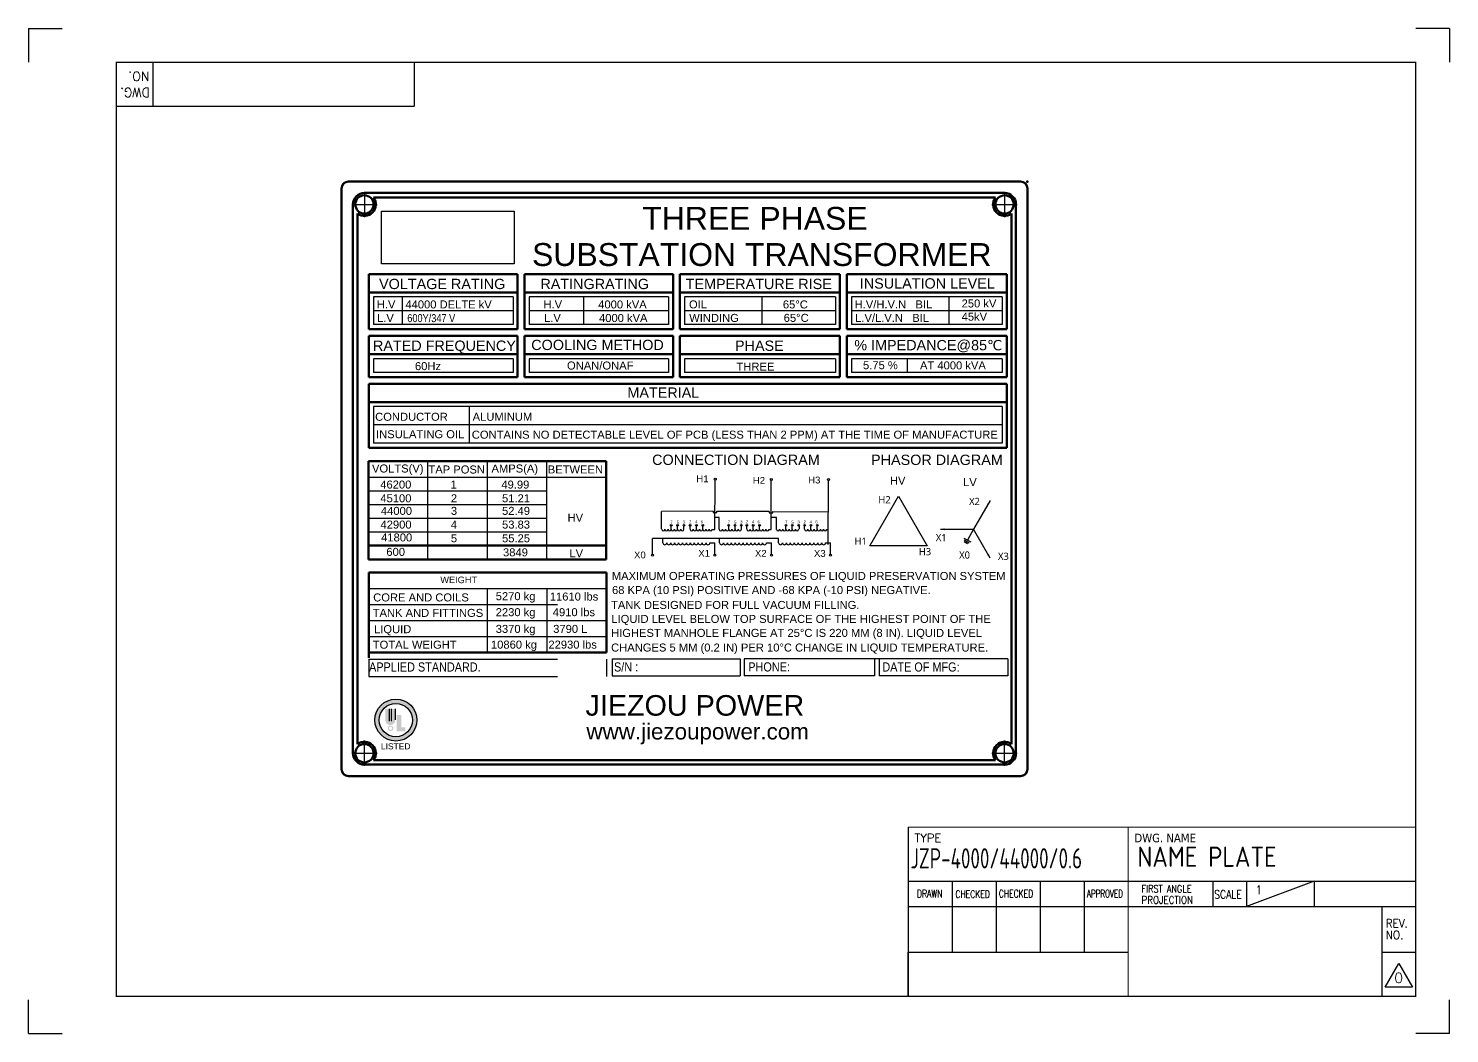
# Model space of a CAD drawing. Header units: millimetres. Extents: x 198976 to 421125, y -418833 to -203687.
# Drawn here: x 229195 to 229817, y -211116 to -210677 of the extents above; entities that cross this region are included whole.
import ezdxf
from ezdxf.enums import TextEntityAlignment as Align

# ---------------------------------------------------------------- set-up
doc = ezdxf.new("R2010")
doc.units = ezdxf.units.MM
doc.header["$LTSCALE"] = 13
doc.linetypes.add('CENTER', pattern=[50.8, 31.75, -6.35, 6.35, -6.35])
doc.linetypes.add('HIDDEN', pattern=[9.525, 6.35, -3.175])
doc.layers.get('0').update_dxf_attribs({"color": 1, "linetype": 'CENTER'})
for name, color, linetype in [('1', 4, 'Continuous'), ('2', 3, 'Continuous'), ('4', 2, 'HIDDEN'), ('粗实线', 4, 'Continuous')]:
    doc.layers.add(name, color=color, linetype=linetype)
doc.layers.add('paper', color=254, linetype='Continuous', plot=False)
doc.layers.add('标注、文本', color=3, linetype='Continuous', lineweight=25)
doc.layers.add('铁心', color=3, linetype='Continuous', lineweight=0)
doc.styles.add('Arial_txtstyle_2.50_0_0', font='arial.ttf')
doc.styles.add('Note Text (ANSI)', font='arial.ttf')
doc.styles.add('ROMANS', font='romans.shx', dxfattribs={"bigfont": 'whgtxt.shx'})
doc.styles.get("Standard").update_dxf_attribs({"font": 'gbenor.shx', "bigfont": 'gbcbig.shx'})
doc.styles.add('Tahoma_txtstyle_30.40_0_0', font='tahoma.ttf')
doc.styles.add('宋体', font='', dxfattribs={"width": 0.6})
doc.styles.get('宋体').set_extended_font_data('Microsoft YaHei')
picture_1 = doc.add_image_def('image1.jpg', size_in_pixel=(2343, 933))

msp = doc.modelspace()

# ---------------------------------------------------------------- hatches: boundary and pattern name
at = {"layer": '标注、文本'}
h = msp.add_hatch(color=0, dxfattribs=at)
h.paths.add_polyline_path([(229346.57, -210979.16, 1), (229364.94, -210979.16, 1)])
h.paths.add_polyline_path([(229363.03, -210979.16, -1), (229348.45, -210979.16, -1)], flags=16)
h.paths.add_polyline_path([(229352.89, -210974.31), (229352.89, -210979.63, 1), (229353.77, -210979.63), (229353.77, -210974.31), (229355.49, -210974.31), (229355.49, -210979.16, -1.013017), (229351.17, -210979.16), (229351.17, -210974.31)], flags=0)
h.paths.add_polyline_path([(229356.2, -210976.91), (229358.18, -210976.91), (229358.18, -210982.34), (229359.89, -210982.34), (229359.89, -210984.1), (229356.2, -210984.1)], flags=0)
h.paths.add_polyline_path([(229354.7, -210982.8, -1), (229352.28, -210982.8, -1)], flags=0)
h.paths.add_polyline_path([(229354.26, -210982.8, -1), (229352.71, -210982.8, -1)], flags=0)

# ---------------------------------------------------------------- linework, layer by layer
at = {"color": 0}
for p, q in [((229336.55, -210753.69), (229347.55, -210753.69)), ((229342.05, -210748.19), (229342.05, -210759.19)), ((229616.55, -210753.69), (229627.55, -210753.69)), ((229622.05, -210748.19), (229622.05, -210759.19)), ((229342.05, -210999.19), (229342.05, -210988.19)), ((229622.05, -210999.19), (229622.05, -210988.19)), ((229336.55, -210993.69), (229347.55, -210993.69)), ((229616.55, -210993.69), (229627.55, -210993.69))]:
    msp.add_line(p, q, dxfattribs=at)
at = {"layer": '1', "const_width": 0.518}
msp.add_lwpolyline([(229233.56, -211100.01), (229801.9, -211100.01), (229801.9, -210691.52), (229233.56, -210691.52), (229233.56, -211100.01)], dxfattribs=at)
at = {"layer": '2'}
for p, q in [((229249.54, -210691.52), (229249.54, -210710.76)), ((229363.8, -210691.52), (229363.8, -210710.76)), ((229233.56, -210710.76), (229363.8, -210710.76)), ((229579.89, -211026.01), (229579.89, -211100.01)), ((229579.89, -211049.69), (229801.9, -211049.69)), ((229599.13, -211049.69), (229599.13, -211080.73)), ((229618.37, -211049.69), (229618.37, -211080.73)), ((229637.61, -211049.69), (229637.61, -211080.73)), ((229656.85, -211049.69), (229656.85, -211080.73)), ((229713.1, -211049.69), (229713.1, -211060.79)), ((229757.5, -211049.69), (229727.9, -211060.79)), ((229727.9, -211049.69), (229727.9, -211060.79)), ((229757.5, -211049.69), (229757.5, -211060.79)), ((229579.89, -211060.79), (229676.09, -211060.79)), ((229676.09, -211060.79), (229801.9, -211060.79)), ((229787.1, -211060.79), (229787.1, -211100.01)), ((229579.89, -211080.73), (229676.09, -211080.73)), ((229579.89, -211099.97), (229579.89, -211080.73)), ((229787.1, -211080.73), (229801.9, -211080.73)), ((229788.58, -211095.94), (229794.5, -211085.69)), ((229794.5, -211085.69), (229800.42, -211095.94)), ((229800.42, -211095.94), (229788.58, -211095.94))]:
    msp.add_line(p, q, dxfattribs=at)
at = {"layer": '2', "color": 0, "linetype": 'Continuous'}
for p, q in [((229343.85, -210884.91), (229421.85, -210884.91)), ((229343.85, -210890.91), (229421.85, -210890.91)), ((229494.6, -210887.9), (229494.6, -210888.44)), ((229494.6, -210888.44), (229496.22, -210888.44)), ((229496.22, -210888.44), (229496.22, -210887.9)), ((229496.22, -210887.9), (229519.12, -210887.9)), ((229519.12, -210888.01), (229519.12, -210888.55)), ((229519.12, -210888.55), (229520.74, -210888.55)), ((229520.74, -210888.55), (229520.74, -210888.01)), ((229520.74, -210888.01), (229545, -210888.12)), ((229343.85, -210896.91), (229421.85, -210896.91)), ((229343.93, -210935.65), (229447.93, -210935.65)), ((229343.93, -210942.65), (229447.93, -210942.65)), ((229343.93, -210949.65), (229447.93, -210949.65)), ((229565.19, -210952.34), (229508.11, -210952.34))]:
    msp.add_line(p, q, dxfattribs=at)
at = {"layer": '2', "color": 0}
for p, q in [((229563.11, -210903.02), (229575.67, -210881.25)), ((229575.67, -210881.25), (229588.24, -210903.02)), ((229494.6, -210887.9), (229472.06, -210887.92)), ((229472.06, -210895.76), (229472.06, -210887.92)), ((229497.22, -210890.67), (229495.44, -210890.67)), ((229522.26, -210890.67), (229519.94, -210890.67)), ((229608.48, -210895.76), (229605.77, -210900.46)), ((229468.09, -210899.74), (229468.09, -210899.72)), ((229588.24, -210903.02), (229563.11, -210903.02)), ((229604.3, -210899.61), (229607.24, -210901.31)), ((229604.31, -210900.32), (229606.62, -210901.66)), ((229604.39, -210901.15), (229605.86, -210902))]:
    msp.add_line(p, q, dxfattribs=at)
at = {"layer": '2', "color": 0, "linetype": 'Continuous'}
for points in [[(229495.37, -210895.84), (229495.51, -210874.25)], [(229519.92, -210895.84), (229520.02, -210874.37)], [(229544.93, -210902.34), (229545.06, -210874.48)]]:
    msp.add_lwpolyline(points, dxfattribs=at)
at = {"layer": '2', "color": 0}
for points in [[(229615.74, -210883.2), (229608.48, -210895.76)], [(229593.97, -210895.76), (229608.48, -210895.76)], [(229615.74, -210908.33), (229608.48, -210895.76)]]:
    msp.add_lwpolyline(points, dxfattribs=at)
for points in [[(229615.74, -210883.2, 0, 0.871, 0), (229614.87, -210884.71, 0.871, 0.871, 0)], [(229593.97, -210895.76, 0, 0.871, 0), (229595.72, -210895.76, 0.871, 0.871, 0)], [(229615.74, -210908.33, 0, 0.871, 0), (229614.87, -210906.82, 0.871, 0.871, 0)]]:
    msp.add_lwpolyline(points, format="xyseb", dxfattribs=at)
at = {"layer": '4', "color": 0, "linetype": 'ByBlock', "lineweight": -3}
for p, q in [((229346.07, -210794.17), (229346.07, -210806.17)), ((229407.04, -210794.17), (229346.07, -210794.17)), ((229358.49, -210794.17), (229358.49, -210806.17)), ((229407.04, -210794.17), (229407.04, -210806.17)), ((229414.07, -210794.17), (229414.07, -210806.17)), ((229475.04, -210794.17), (229414.07, -210794.17)), ((229437.91, -210794.17), (229437.91, -210806.17)), ((229475.04, -210794.17), (229475.04, -210806.17)), ((229482.09, -210794.17), (229482.09, -210806.17)), ((229548.05, -210794.17), (229482.09, -210794.17)), ((229515.93, -210794.17), (229515.93, -210806.17)), ((229548.05, -210794.17), (229548.05, -210806.17)), ((229555.07, -210794.17), (229555.07, -210806.17)), ((229621.05, -210794.17), (229555.07, -210794.17)), ((229597.72, -210794.17), (229597.72, -210806.17)), ((229621.05, -210794.17), (229621.05, -210806.17)), ((229407.04, -210800.17), (229346.07, -210800.17)), ((229475.04, -210800.17), (229414.07, -210800.17)), ((229548.05, -210800.17), (229482.09, -210800.17)), ((229621.05, -210800.17), (229555.07, -210800.17)), ((229407.04, -210806.17), (229346.07, -210806.17)), ((229475.04, -210806.17), (229414.07, -210806.17)), ((229548.05, -210806.17), (229482.09, -210806.17)), ((229621.05, -210806.17), (229555.07, -210806.17)), ((229346.07, -210821.17), (229346.07, -210827.17)), ((229407.04, -210821.17), (229346.07, -210821.17)), ((229407.04, -210821.17), (229407.04, -210827.17)), ((229414.07, -210821.17), (229414.07, -210827.17)), ((229475.04, -210821.17), (229414.07, -210821.17)), ((229475.04, -210821.17), (229475.04, -210827.17)), ((229482.09, -210821.17), (229482.09, -210827.17)), ((229548.05, -210821.17), (229482.09, -210821.17)), ((229548.05, -210821.17), (229548.05, -210827.17)), ((229555.07, -210821.17), (229555.07, -210827.17)), ((229621.05, -210821.17), (229555.07, -210821.17)), ((229579.45, -210821.17), (229579.45, -210827.17)), ((229621.05, -210821.17), (229621.05, -210827.17)), ((229407.04, -210827.17), (229346.07, -210827.17)), ((229475.04, -210827.17), (229414.07, -210827.17)), ((229548.05, -210827.17), (229482.09, -210827.17)), ((229621.05, -210827.17), (229555.07, -210827.17)), ((229345.96, -210842.12), (229345.96, -210858.12)), ((229621.05, -210842.12), (229345.96, -210842.12)), ((229387.81, -210842.12), (229387.81, -210858.12)), ((229621.05, -210842.12), (229621.05, -210858.12)), ((229621.05, -210850.12), (229345.96, -210850.12)), ((229621.05, -210858.12), (229345.96, -210858.12)), ((229343.85, -210872.91), (229447.85, -210872.91)), ((229343.93, -210921.65), (229447.93, -210921.65))]:
    msp.add_line(p, q, dxfattribs=at)
at = {"layer": '4', "color": 0, "lineweight": -3}
for p, q in [((229369.85, -210908.91), (229369.85, -210865.91)), ((229395.85, -210908.91), (229395.85, -210865.91)), ((229421.85, -210908.91), (229421.85, -210865.91)), ((229343.85, -210878.91), (229421.85, -210878.91)), ((229395.93, -210949.65), (229395.93, -210921.65)), ((229421.93, -210949.65), (229421.93, -210921.65)), ((229343.93, -210928.65), (229447.93, -210928.65)), ((229343.92, -210952.6), (229447.9, -210952.6)), ((229343.92, -210952.6), (229343.92, -210960.07)), ((229447.9, -210952.6), (229447.9, -210960.07)), ((229450.42, -210952.34), (229506.46, -210952.34)), ((229450.42, -210952.34), (229450.42, -210959.81)), ((229506.46, -210952.34), (229506.46, -210959.81)), ((229508.11, -210952.34), (229508.11, -210959.81)), ((229623.44, -210952.34), (229551.82, -210952.34)), ((229565.19, -210952.34), (229565.19, -210959.81)), ((229567.22, -210952.34), (229567.22, -210959.81)), ((229623.44, -210952.34), (229623.44, -210959.81)), ((229343.92, -210960.07), (229447.9, -210960.07)), ((229450.42, -210959.81), (229506.46, -210959.81)), ((229565.19, -210959.81), (229508.11, -210959.81)), ((229623.44, -210959.81), (229567.22, -210959.81))]:
    msp.add_line(p, q, dxfattribs=at)
at = {"layer": 'paper'}
for p, q in [((229195.08, -210676.72), (229195.08, -210691.52)), ((229195.08, -210676.72), (229209.88, -210676.72)), ((229816.7, -210676.72), (229801.9, -210676.72)), ((229816.7, -210676.72), (229816.7, -210691.52)), ((229195.08, -211116.3), (229195.08, -211101.49)), ((229816.7, -211116.3), (229816.7, -211101.49)), ((229195.08, -211116.3), (229209.88, -211116.3)), ((229816.7, -211116.3), (229801.9, -211116.3))]:
    msp.add_line(p, q, dxfattribs=at)
at = {"layer": '标注、文本', "color": 0}
for p, q in [((229497.22, -210895.83), (229497.22, -210890.67)), ((229522.26, -210895.83), (229522.26, -210890.67)), ((229476.23, -210895.76), (229476.23, -210894.37)), ((229479.01, -210895.76), (229479.01, -210894.37)), ((229481.78, -210895.76), (229481.78, -210894.37)), ((229484.49, -210895.76), (229484.49, -210894.37)), ((229487.27, -210895.76), (229487.27, -210894.37)), ((229490.05, -210895.76), (229490.05, -210894.37)), ((229494.21, -210895.83), (229495.37, -210895.84)), ((229501.38, -210895.76), (229501.38, -210894.37)), ((229504.16, -210895.76), (229504.16, -210894.37)), ((229506.94, -210895.76), (229506.94, -210894.37)), ((229509.31, -210895.76), (229509.31, -210894.37)), ((229512.09, -210895.76), (229512.09, -210894.37)), ((229514.87, -210895.76), (229514.87, -210894.37)), ((229519.03, -210895.84), (229519.89, -210895.84)), ((229526.43, -210895.76), (229526.43, -210894.37)), ((229529.21, -210895.76), (229529.21, -210894.37)), ((229532.32, -210895.76), (229532.32, -210894.37)), ((229534.58, -210895.76), (229534.58, -210894.37)), ((229537.36, -210895.76), (229537.36, -210894.37)), ((229540.13, -210895.76), (229540.13, -210894.37)), ((229544.3, -210895.84), (229544.95, -210895.84)), ((229523.19, -210899.72), (229468.09, -210899.72)), ((229468.09, -210906.63), (229468.09, -210899.74)), ((229472.6, -210901.63), (229472.6, -210899.72)), ((229493.17, -210901.63), (229495.37, -210901.64)), ((229495.37, -210906.62), (229495.37, -210901.64)), ((229497.37, -210901.63), (229497.37, -210899.72)), ((229517.94, -210901.63), (229520.14, -210901.64)), ((229520.14, -210906.62), (229520.14, -210901.64)), ((229523.19, -210901.66), (229523.19, -210899.72)), ((229543.76, -210901.66), (229545.96, -210901.67)), ((229545.96, -210906.65), (229545.96, -210901.67)), ((229352.89, -210974.31), (229352.89, -210979.63)), ((229353.77, -210974.31), (229353.77, -210979.63)), ((229355.49, -210974.31), (229355.49, -210979.16))]:
    msp.add_line(p, q, dxfattribs=at)
for centre, radius in [((229495.53, -210873.82), 0.434), ((229520.03, -210873.93), 0.434), ((229545.08, -210874.05), 0.434), ((229476.24, -210894.02), 0.352), ((229479.01, -210894.02), 0.352), ((229481.79, -210894.02), 0.352), ((229484.5, -210894.02), 0.352), ((229487.28, -210894.02), 0.352), ((229490.06, -210894.02), 0.352), ((229501.39, -210894.02), 0.352), ((229504.17, -210894.02), 0.352), ((229506.95, -210894.02), 0.352), ((229509.32, -210894.02), 0.352), ((229512.1, -210894.02), 0.352), ((229514.87, -210894.02), 0.352), ((229526.44, -210894.02), 0.352), ((229529.21, -210894.02), 0.352), ((229531.99, -210894.02), 0.352), ((229534.59, -210894.02), 0.352), ((229537.37, -210894.02), 0.352), ((229540.14, -210894.02), 0.352), ((229468.09, -210907.06), 0.434), ((229495.37, -210907.05), 0.434), ((229520.14, -210907.05), 0.434), ((229545.96, -210907.08), 0.434), ((229355.8, -210979.19), 9.18), ((229355.78, -210979.19), 7.29)]:
    msp.add_circle(centre, radius, dxfattribs=at)
for centre, radius, end in [((229472.76, -210895.76), 0.694, 0), ((229474.15, -210895.76), 0.694, 0), ((229475.53, -210895.76), 0.694, 0), ((229476.92, -210895.76), 0.694, 0), ((229478.31, -210895.76), 0.694, 0), ((229479.7, -210895.76), 0.694, 0), ((229481.09, -210895.76), 0.694, 0), ((229485.19, -210895.76), 0.694, 0), ((229486.58, -210895.76), 0.694, 0), ((229487.97, -210895.76), 0.694, 0), ((229489.35, -210895.76), 0.694, 0), ((229490.74, -210895.76), 0.694, 0), ((229492.13, -210895.76), 0.694, 0), ((229493.52, -210895.76), 0.694, 0), ((229497.91, -210895.76), 0.694, 0), ((229499.3, -210895.76), 0.694, 0), ((229500.69, -210895.76), 0.694, 0), ((229502.08, -210895.76), 0.694, 0), ((229503.47, -210895.76), 0.694, 0), ((229504.85, -210895.76), 0.694, 0), ((229506.24, -210895.76), 0.694, 0), ((229510.01, -210895.76), 0.694, 0), ((229511.39, -210895.76), 0.694, 0), ((229512.78, -210895.76), 0.694, 0), ((229514.17, -210895.76), 0.694, 0), ((229515.56, -210895.76), 0.694, 0), ((229516.95, -210895.76), 0.694, 0), ((229518.34, -210895.76), 0.694, 353.81649), ((229522.96, -210895.76), 0.694, 0), ((229524.35, -210895.76), 0.694, 0), ((229525.73, -210895.76), 0.694, 0), ((229527.12, -210895.76), 0.694, 0), ((229528.51, -210895.76), 0.694, 0), ((229529.9, -210895.76), 0.694, 0), ((229531.29, -210895.76), 0.694, 0), ((229535.27, -210895.76), 0.694, 0), ((229536.66, -210895.76), 0.694, 0), ((229538.05, -210895.76), 0.694, 0), ((229539.44, -210895.76), 0.694, 0), ((229540.83, -210895.76), 0.694, 0), ((229542.22, -210895.76), 0.694, 0), ((229543.61, -210895.76), 0.694, 353.73169), ((229473.46, -210901.63), 0.857, 0), ((229475.17, -210901.63), 0.857, 0), ((229476.89, -210901.63), 0.857, 0), ((229478.6, -210901.63), 0.857, 0), ((229480.32, -210901.63), 0.857, 0), ((229482.03, -210901.63), 0.857, 0), ((229483.74, -210901.63), 0.857, 0), ((229485.46, -210901.63), 0.857, 0), ((229487.17, -210901.63), 0.857, 0), ((229488.89, -210901.63), 0.857, 0), ((229490.6, -210901.63), 0.857, 0), ((229492.32, -210901.63), 0.857, 0), ((229498.23, -210901.63), 0.857, 0), ((229499.94, -210901.63), 0.857, 0), ((229501.66, -210901.63), 0.857, 0), ((229503.37, -210901.63), 0.857, 0), ((229505.08, -210901.63), 0.857, 0), ((229506.8, -210901.63), 0.857, 0), ((229508.51, -210901.63), 0.857, 0), ((229510.23, -210901.63), 0.857, 0), ((229511.94, -210901.63), 0.857, 0), ((229513.66, -210901.63), 0.857, 0), ((229515.37, -210901.63), 0.857, 0), ((229517.08, -210901.63), 0.857, 0), ((229524.05, -210901.66), 0.857, 0), ((229525.76, -210901.66), 0.857, 0), ((229527.48, -210901.66), 0.857, 0), ((229529.19, -210901.66), 0.857, 0), ((229530.91, -210901.66), 0.857, 0), ((229532.62, -210901.66), 0.857, 0), ((229534.34, -210901.66), 0.857, 0), ((229536.05, -210901.66), 0.857, 0), ((229537.76, -210901.66), 0.857, 0), ((229539.48, -210901.66), 0.857, 0), ((229541.19, -210901.66), 0.857, 0), ((229542.91, -210901.66), 0.857, 0)]:
    msp.add_arc(centre, radius, 180, end, dxfattribs=at)
at = {"layer": '粗实线', "color": 0, "lineweight": 50}
for p, q in [((229332.05, -210746.69), (229332.05, -211000.69)), ((229335.05, -210743.69), (229629.05, -210743.69)), ((229632.05, -210746.69), (229632.05, -211000.69)), ((229337.05, -210753.69), (229337.05, -210993.69)), ((229342.04, -210748.69), (229622.05, -210748.69)), ((229346.05, -210750.69), (229618.05, -210750.69)), ((229377.53, -210750.69), (229402.37, -210750.69)), ((229405.16, -210750.69), (229437.04, -210750.69)), ((229627.05, -210753.69), (229627.05, -210993.69)), ((229339.05, -210757.69), (229339.05, -210989.69)), ((229625.05, -210757.69), (229625.05, -210989.69)), ((229344.04, -210784.17), (229344.04, -210808.17)), ((229409.04, -210784.17), (229344.04, -210784.17)), ((229409.04, -210784.17), (229409.04, -210808.17)), ((229412.04, -210784.17), (229412.04, -210808.17)), ((229477.04, -210784.17), (229412.04, -210784.17)), ((229477.04, -210784.17), (229477.04, -210808.17)), ((229480.05, -210784.17), (229480.05, -210808.17)), ((229550.05, -210784.17), (229480.05, -210784.17)), ((229550.05, -210784.17), (229550.05, -210808.17)), ((229623.05, -210784.17), (229553.03, -210784.17)), ((229553.03, -210784.17), (229553.03, -210808.17)), ((229623.05, -210784.17), (229623.05, -210808.17)), ((229409.04, -210792.17), (229344.04, -210792.17)), ((229477.04, -210792.17), (229412.04, -210792.17)), ((229550.05, -210792.17), (229480.05, -210792.17)), ((229623.05, -210792.17), (229553.03, -210792.17)), ((229409.04, -210808.17), (229344.04, -210808.17)), ((229477.04, -210808.17), (229412.04, -210808.17)), ((229550.05, -210808.17), (229480.05, -210808.17)), ((229623.05, -210808.17), (229553.03, -210808.17)), ((229344.04, -210811.17), (229344.04, -210829.17)), ((229409.04, -210811.17), (229344.04, -210811.17)), ((229409.04, -210811.17), (229409.04, -210829.17)), ((229412.04, -210811.17), (229412.04, -210829.17)), ((229477.04, -210811.17), (229412.04, -210811.17)), ((229477.04, -210811.17), (229477.04, -210829.17)), ((229480.05, -210811.17), (229480.05, -210829.17)), ((229550.05, -210811.17), (229480.05, -210811.17)), ((229550.05, -210811.17), (229550.05, -210829.17)), ((229553.03, -210811.17), (229553.03, -210829.17)), ((229623.05, -210811.17), (229553.03, -210811.17)), ((229623.05, -210811.17), (229623.05, -210829.17)), ((229409.04, -210819.17), (229344.04, -210819.17)), ((229477.04, -210819.17), (229412.04, -210819.17)), ((229550.05, -210819.17), (229480.05, -210819.17)), ((229623.05, -210819.17), (229553.03, -210819.17)), ((229343.93, -210832.12), (229343.93, -210860.12)), ((229343.93, -210832.12), (229343.93, -210860.12)), ((229623.05, -210832.12), (229343.93, -210832.12)), ((229409.04, -210829.17), (229344.04, -210829.17)), ((229477.04, -210829.17), (229412.04, -210829.17)), ((229550.05, -210829.17), (229480.05, -210829.17)), ((229623.05, -210829.17), (229553.03, -210829.17)), ((229623.05, -210832.12), (229623.05, -210860.12)), ((229623.05, -210840.12), (229343.93, -210840.12)), ((229343.85, -210865.91), (229447.85, -210865.91)), ((229343.85, -210908.91), (229343.85, -210865.91)), ((229623.05, -210860.12), (229343.93, -210860.12)), ((229447.85, -210908.91), (229447.85, -210865.91)), ((229343.85, -210902.91), (229447.85, -210902.91)), ((229343.85, -210908.91), (229447.85, -210908.91)), ((229343.93, -210914.65), (229447.93, -210914.65)), ((229343.93, -210952.02), (229343.93, -210914.65)), ((229447.93, -210949.65), (229447.93, -210914.65)), ((229343.93, -210949.65), (229447.93, -210949.65)), ((229346.05, -210996.69), (229618.05, -210996.69)), ((229342.04, -210998.69), (229622.05, -210998.69)), ((229335.05, -211003.69), (229629.05, -211003.69))]:
    msp.add_line(p, q, dxfattribs=at)
for centre in [(229342.05, -210753.69), (229622.05, -210753.69), (229342.05, -210993.69), (229622.05, -210993.69)]:
    msp.add_circle(centre, 4, dxfattribs=at)
for centre, radius, start, end in [((229335.05, -210746.69), 3, 90, 180), ((229629.05, -210746.69), 3, 0, 90), ((229342.05, -210753.69), 5, 89.79079, 180), ((229342.05, -210753.69), 5, 233.13077, 36.86971), ((229622.05, -210753.69), 5, 143.13029, 306.86923), ((229622.05, -210753.69), 5, 0, 90), ((229342.05, -210993.69), 5, 323.13029, 126.86923), ((229622.05, -210993.69), 5, 53.13077, 216.86971), ((229342.05, -210993.69), 5, 180, 270.20921), ((229622.05, -210993.69), 5, 270, 0), ((229335.05, -211000.69), 3, 180, 270), ((229629.05, -211000.69), 3, 270, 0)]:
    msp.add_arc(centre, radius, start, end, dxfattribs=at)
msp.add_point((229632.05, -210743.69), dxfattribs=at)
msp.add_point((229632.05, -210743.69), dxfattribs=at)
msp.add_point((229632.05, -210743.69), dxfattribs=at)
msp.add_point((229632.05, -210743.69), dxfattribs=at)
at = {"layer": '铁心'}
for p, q in [((229579.89, -211026.01), (229801.9, -211026.01)), ((229676.09, -211026.01), (229676.09, -211100.01))]:
    msp.add_line(p, q, dxfattribs=at)

# ---------------------------------------------------------------- texts
at = {"layer": '1', "color": 4, "width": 0.8}
msp.add_text('JZP-4000/44000/0.6', height=8.8803, dxfattribs=at).set_placement((229580.87, -211044.1))
at = {"layer": '1', "color": 4}
msp.add_text('NAME PLATE', height=8.88, dxfattribs=at).set_placement((229680.19, -211043.4))
at = {"layer": '2', "style": 'ROMANS'}
for s, p in [('NO.', (229248.03, -210695.66)), ('DWG.', (229248.18, -210702.75))]:
    msp.add_text(s, height=3.996, rotation=180, dxfattribs=at).set_placement(p)
at = {"layer": '2', "color": 0, "linetype": 'Continuous', "style": 'Arial_txtstyle_2.50_0_0'}
for s, height, p in [('THREE PHASE ', 10, (229514.81, -210759.78)), ('SUBSTATION TRANSFORMER ', 10, (229517.8, -210775.6)), ('5.75 %%%', 3.5, (229567.74, -210824.01)), ('AT 4000 kVA', 3.5, (229599.46, -210824.01)), ('MATERIAL', 4.5, (229472.8, -210836)), ('INSULATING OIL', 3.5, (229366.42, -210854.18)), ('CONTAINS NO DETECTABLE LEVEL OF PCB (LESS THAN 2 PPM) AT THE TIME OF MANUFACTURE ', 3.5, (229504.74, -210854.81)), ('VOLTS(V)', 3.5, (229356.63, -210869.61)), ('TAP POSN', 3.5, (229382.42, -210869.61)), ('AMPS(A)', 3.5, (229407.81, -210869.61)), ('BETWEEN', 3.5, (229434.33, -210869.61)), ('JIEZOU POWER', 9, (229486.58, -210972.77)), ('www.jiezoupower.com ', 7, (229489.15, -210985.04))]:
    msp.add_text(s, height=height, dxfattribs=at).set_placement(p, align=Align.MIDDLE)
for s, height, p in [('VOLTAGE RATING', 4.5, (229348.46, -210790.72)), (' RATINGRATING', 4.5, (229417.27, -210790.72)), ('TEMPERATURE RISE ', 4.5, (229482.58, -210790.72)), ('INSULATION LEVEL', 4.5, (229558.74, -210790.48)), ('H.V    ', 3.5, (229347.46, -210799.14)), ('44000 DELTE kV', 3.5, (229359.97, -210799.17)), ('H.V    ', 3.5, (229420.37, -210799.15)), ('4000 kVA', 3.5, (229444.31, -210799.18)), ('OIL', 3.5, (229484.02, -210799.15)), ('65%%DC', 3.5, (229525.08, -210799.18)), ('H.V/H.V.N   BIL', 3.5, (229556.46, -210799.15)), ('250 kV', 3.5, (229603.27, -210798.74)), ('L.V', 3.5, (229347.56, -210805.12)), ('L.V', 3.5, (229420.63, -210805.07)), ('4000 kVA', 3.5, (229444.67, -210805.11)), ('WINDING', 3.5, (229484.12, -210805.07)), ('65%%DC', 3.5, (229525.44, -210805.05)), ('L.V/L.V.N   BIL ', 3.5, (229556.69, -210805.07)), ('45kV', 3.5, (229603.27, -210804.53)), ('RATED FREQUENCY', 4.5, (229345.79, -210817.72)), ('COOLING METHOD', 4.5, (229415.02, -210817.37)), ('PHASE', 4.5, (229504.15, -210817.72)), ('%%% IMPEDANCE@85℃', 4.5, (229556.32, -210817.48)), ('60Hz', 3.5, (229364.14, -210826.15)), ('ONAN/ONAF', 3.5, (229430.66, -210825.9)), ('THREE', 3.5, (229504.8, -210826.38)), ('CONDUCTOR        ALUMINUM', 3.5, (229346.74, -210848.3)), (' MAXIMUM OPERATING PRESSURES OF LIQUID PRESERVATION SYSTEM ', 3.5, (229448.9, -210917.92)), (' 68 KPA (10 PSI) POSITIVE AND -68 KPA (-10 PSI) NEGATIVE.', 3.5, (229448.99, -210924.09)), ('TANK DESIGNED FOR FULL VACUUM FILLING.', 3.5, (229449.92, -210930.59)), ('LIQUID LEVEL BELOW TOP SURFACE OF THE HIGHEST POINT OF THE ', 3.5, (229450.04, -210936.71)), (' HIGHEST MANHOLE FLANGE AT 25°C IS 220 MM (8 IN). LIQUID LEVEL ', 3.5, (229448.58, -210942.82)), ('CHANGES 5 MM (0.2 IN) PER 10°C CHANGE IN LIQUID TEMPERATURE.', 3.5, (229449.95, -210949.22)), ('LISTED', 2.64, (229349.27, -210992))]:
    msp.add_text(s, height=height, dxfattribs=at).set_placement(p)
at = {"layer": '2', "color": 0, "linetype": 'Continuous', "style": 'Arial_txtstyle_2.50_0_0', "width": 0.82}
msp.add_text('600Y/347 V', height=3.5, dxfattribs=at).set_placement((229360.8, -210805.17))
at = {"layer": '2', "color": 0, "linetype": 'Continuous', "style": 'Arial_txtstyle_2.50_0_0'}
for s, height, p in [('CONNECTION DIAGRAM', 4.5, (229541.22, -210865.36)), ('PHASOR DIAGRAM', 4.5, (229621.28, -210865.38)), ('46200', 3.5, (229362.57, -210876.2)), ('1', 3.5, (229382.45, -210876.2)), ('49.99', 3.5, (229414.18, -210876.2)), ('HV', 3.5, (229578.7, -210874.5)), ('LV', 3.5, (229609.88, -210875.14)), ('45100', 3.5, (229362.61, -210882.2)), ('2', 3.5, (229382.58, -210882.2)), ('51.21', 3.5, (229414.48, -210882.2)), ('44000', 3.5, (229362.86, -210887.7)), ('3', 3.5, (229382.58, -210887.7)), ('52.49', 3.5, (229414.48, -210887.7)), ('HV', 3.5, (229437.69, -210890.7)), ('42900', 3.5, (229362.67, -210893.7)), ('4', 3.5, (229382.58, -210893.7)), ('53.83', 3.5, (229414.48, -210893.7)), ('41800', 3.5, (229362.95, -210899.32)), ('5', 3.5, (229382.58, -210899.7)), ('55.25', 3.5, (229414.48, -210899.7)), ('600', 3.5, (229359.8, -210905.64)), ('3849', 3.5, (229413.54, -210905.84)), ('LV', 3.5, (229437.69, -210906.29)), ('CORE AND COILS', 3.5, (229387.72, -210925.56)), ('5270 kg', 3.5, (229416.88, -210925.01)), ('11610 lbs', 3.5, (229444.33, -210925.18)), ('TANK AND FITTINGS', 3.5, (229394, -210932.32)), ('2230 kg', 3.5, (229416.88, -210932.01)), ('4910 lbs', 3.5, (229442.91, -210932.01)), ('LIQUID', 3.5, (229362.55, -210939.44)), (' 3370 kg', 3.5, (229416.88, -210939.32)), ('3790 L', 3.5, (229439.57, -210939.32)), ('TOTAL WEIGHT', 3.5, (229382.37, -210946.23)), ('10860 kg', 3.5, (229417.5, -210946.19)), ('22930 lbs', 3.5, (229443.73, -210946.19))]:
    msp.add_text(s, height=height, dxfattribs=at).set_placement(p, align=Align.MIDDLE_RIGHT)
at = {"layer": '2', "color": 0, "style": 'Note Text (ANSI)'}
for s, p in [('H1', (229492.58, -210875.18)), ('H2', (229517.27, -210875.88)), ('H3', (229541.48, -210875.72)), ('X0', (229465.1, -210908.48)), ('X1', (229493.21, -210907.78)), ('X2', (229517.98, -210907.78)), ('X3', (229543.8, -210907.81))]:
    msp.add_text(s, height=3, dxfattribs=at).set_placement(p, align=Align.RIGHT)
at = {"layer": '2', "color": 0, "style": '宋体'}
for s, p in [('H2', (229566.87, -210884.4)), ('X2', (229606.54, -210885.14)), ('H1', (229556.44, -210902.52)), ('X1', (229591.97, -210900.97)), ('H3', (229584.57, -210907.1)), ('X0', (229602.19, -210908.58)), ('X3', (229619.18, -210909.12))]:
    msp.add_text(s, height=3.134, dxfattribs=at).set_placement(p)
at = {"layer": '2', "color": 0, "style": 'Note Text (ANSI)'}
for s, p in [('7', (229476.37, -210892.59)), ('5', (229479.12, -210892.7)), ('3', (229481.75, -210892.57)), ('2', (229484.57, -210892.45)), ('4', (229487.21, -210892.47)), ('6', (229489.7, -210892.56)), ('7', (229501.53, -210892.59)), ('5', (229504.27, -210892.7)), ('3', (229506.9, -210892.57)), ('2', (229509.38, -210892.45)), ('4', (229512.02, -210892.47)), ('6', (229514.51, -210892.56)), ('7', (229526.57, -210892.59)), ('5', (229529.32, -210892.7)), ('3', (229531.95, -210892.57)), ('2', (229534.65, -210892.45)), ('4', (229537.29, -210892.47)), ('6', (229539.78, -210892.56))]:
    msp.add_text(s, height=1.3, dxfattribs=at).set_placement(p, align=Align.MIDDLE)
at = {"layer": '2', "color": 0, "linetype": 'Continuous', "style": 'Arial_txtstyle_2.50_0_0', "width": 0.85}
for s, p in [('APPLIED STANDARD.', (229344.08, -210955.98)), ('S/N : ', (229451.23, -210955.95)), ('PHONE: ', (229509.95, -210955.94)), ('DATE OF MFG: ', (229568.59, -210955.98))]:
    msp.add_text(s, height=4, dxfattribs=at).set_placement(p, align=Align.MIDDLE_LEFT)
at = {"layer": '2', "style": 'ROMANS'}
for s, p in [('TYPE', (229582.66, -211032.63)), ('1', (229731.74, -211055.26))]:
    msp.add_text(s, height=3.7, dxfattribs=at).set_placement(p)
for s, height, width, p in [('FIRST ANGLE', 3.2561, 0.8, (229681.94, -211054.61)), ('DRAWN', 3.256, 0.75, (229583.75, -211056.73)), ('CHECKED', 3.256, 0.75, (229600.55, -211056.93)), ('CHECKED', 3.256, 0.75, (229619.53, -211056.73)), ('APPROVED', 3.256, 0.7, (229658.1, -211056.73)), ('PROJECTION', 3.256, 0.86, (229681.94, -211059.49)), ('SCALE', 3.7, 0.8, (229713.75, -211057.29)), ('REV.', 3.7, 0.9, (229788.78, -211069.95)), ('NO.', 3.7, 0.9, (229788.78, -211075))]:
    msp.add_text(s, height=height, dxfattribs=dict(at, width=width)).set_placement(p)
at = {"layer": '2', "color": 4, "style": 'ROMANS'}
msp.add_text('0', height=4.44, dxfattribs=at).set_placement((229792.51, -211094.17))
at = {"layer": '4', "color": 0, "lineweight": -3, "style": 'Arial_txtstyle_2.50_0_0'}
msp.add_text('WEIGHT', height=2.88, dxfattribs=at).set_placement((229375.24, -210919.32))
at = {"layer": '铁心', "style": 'Tahoma_txtstyle_30.40_0_0'}
msp.add_text('DWG. NAME', height=3.738, dxfattribs=at).set_placement((229678.86, -211032.63))

# ---------------------------------------------------------------- pictures from other files: only their frames are drawn
at = {"layer": '标注、文本'}
image = msp.add_image(picture_1, insert=(229349.52, -210779.73), size_in_units=(58.05, 23.11), dxfattribs=at)
image.dxf.flags = 7

doc.saveas('drawing.dxf')
